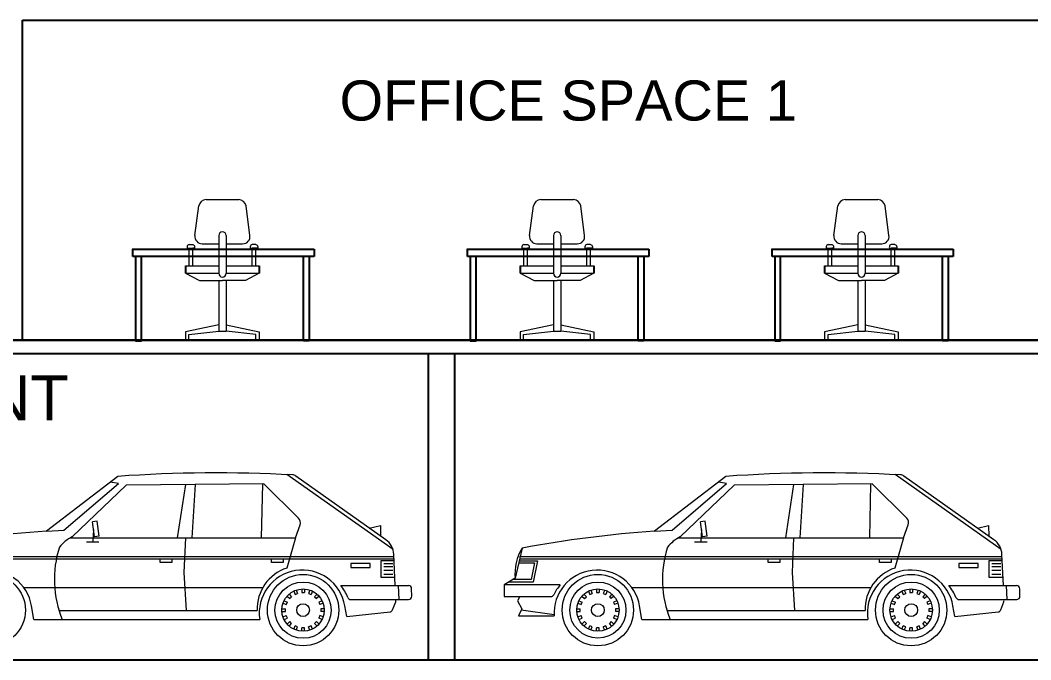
# Model space of a CAD drawing. Header units: millimetres. Extents: x 587797 to 2274247, y 1711 to 439204.
# Drawn here: x 998910 to 1010292, y 232989 to 240190 of the extents above; entities that cross this region are included whole.
import ezdxf

# ---------------------------------------------------------------- set-up
doc = ezdxf.new("R2010")
doc.units = ezdxf.units.MM
doc.layers.add('finiture', color=7, linetype='Continuous', lineweight=20)
doc.styles.get("Standard").update_dxf_attribs({"font": 'arial.ttf'})

msp = doc.modelspace()

# ---------------------------------------------------------------- linework, layer by layer
for p, q in [((998936.654, 240189.945, -583.672), (1001936.654, 240189.945, -583.672)), ((998936.654, 236589.945, -583.672), (998936.654, 240189.945, -583.672)), ((1001936.654, 240189.945, -583.672), (1011350.392, 240189.945, -583.672)), ((1000171.853, 237611.299, -1167.343), (1002221.542, 237611.299, -1167.343)), ((1000179.323, 237529.544, -1167.343), (1000179.323, 237611.299, -1167.343)), ((1002221.542, 237611.299, -1167.343), (1002221.542, 237529.544, -1167.343)), ((1003941.354, 237611.299, -1167.343), (1005991.042, 237611.299, -1167.343)), ((1003948.824, 237529.544, -1167.343), (1003948.824, 237611.299, -1167.343)), ((1005991.042, 237611.299, -1167.343), (1005991.042, 237529.544, -1167.343)), ((1007369.538, 237611.299, -1167.343), (1009419.226, 237611.299, -1167.343)), ((1007377.008, 237529.544, -1167.343), (1007377.008, 237611.299, -1167.343)), ((1009419.226, 237611.299, -1167.343), (1009419.226, 237529.544, -1167.343)), ((1002221.542, 237529.544, -1167.343), (1000179.323, 237529.544, -1167.343)), ((1000209.651, 237529.544, -1167.343), (1000209.651, 236578.777, -1167.343)), ((1000275.636, 236578.777, -1167.343), (1000275.636, 237529.544, -1167.343)), ((1002098.701, 236578.777, -1167.343), (1002098.701, 237529.544, -1167.343)), ((1002164.687, 237529.544, -1167.343), (1002164.687, 236578.777, -1167.343)), ((1005991.042, 237529.544, -1167.343), (1003948.824, 237529.544, -1167.343)), ((1003979.151, 237529.544, -1167.343), (1003979.151, 236578.777, -1167.343)), ((1004045.136, 236578.777, -1167.343), (1004045.136, 237529.544, -1167.343)), ((1005868.202, 236578.777, -1167.343), (1005868.202, 237529.544, -1167.343)), ((1005934.187, 237529.544, -1167.343), (1005934.187, 236578.777, -1167.343)), ((1009419.226, 237529.544, -1167.343), (1007377.008, 237529.544, -1167.343)), ((1007407.335, 237529.544, -1167.343), (1007407.335, 236578.777, -1167.343)), ((1007473.32, 236578.777, -1167.343), (1007473.32, 237529.544, -1167.343)), ((1009296.386, 236578.777, -1167.343), (1009296.386, 237529.544, -1167.343)), ((1009362.371, 237529.544, -1167.343), (1009362.371, 236578.777, -1167.343)), ((1000772.168, 237423.304, -1751.015), (1000772.168, 237340.304, -1751.015)), ((1001602.169, 237423.304, -1751.015), (1001602.169, 237340.304, -1751.015)), ((1004541.668, 237423.304, -1751.015), (1004541.668, 237340.304, -1751.015)), ((1005371.67, 237423.304, -1751.015), (1005371.67, 237340.304, -1751.015)), ((1007969.853, 237423.304, -1751.015), (1007969.853, 237340.304, -1751.015)), ((1008799.854, 237423.304, -1751.015), (1008799.854, 237340.304, -1751.015)), ((961454.571, 236589.03, -583.672), (1042054.571, 236589.03, -583.672)), ((961716.654, 236589.945, -583.672), (1041836.654, 236589.945, -583.672)), ((986786.654, 236589.945, -583.672), (1001786.654, 236589.945, -583.672)), ((1000209.651, 236578.777, -1167.343), (1000209.651, 236578.777, -1167.343)), ((1000209.651, 236578.777, -1167.343), (1000275.636, 236578.777, -1167.343)), ((1001936.654, 236589.945, -583.672), (1036936.654, 236589.945, -583.672)), ((1002164.687, 236578.777, -1167.343), (1002098.701, 236578.777, -1167.343)), ((1002164.687, 236578.777, -1167.343), (1002164.687, 236578.777, -1167.343)), ((1003979.151, 236578.777, -1167.343), (1003979.151, 236578.777, -1167.343)), ((1003979.151, 236578.777, -1167.343), (1004045.136, 236578.777, -1167.343)), ((1005934.187, 236578.777, -1167.343), (1005868.202, 236578.777, -1167.343)), ((1005934.187, 236578.777, -1167.343), (1005934.187, 236578.777, -1167.343)), ((1007407.335, 236578.777, -1167.343), (1007407.335, 236578.777, -1167.343)), ((1007407.335, 236578.777, -1167.343), (1007473.32, 236578.777, -1167.343)), ((1009362.371, 236578.777, -1167.343), (1009296.386, 236578.777, -1167.343)), ((1009362.371, 236578.777, -1167.343), (1009362.371, 236578.777, -1167.343)), ((961684.571, 236439.03, -583.672), (1042054.571, 236439.03, -583.672)), ((996506.09, 236439.03, -583.672), (1003506.09, 236439.03, -583.672)), ((1003506.09, 236439.03, -583.672), (1003506.09, 233589.03, -583.672)), ((1003506.09, 236439.03, -583.672), (1003506.09, 232989.047, -583.672)), ((1003806.09, 232989.047, -583.672), (1003806.09, 236439.03, -583.672)), ((957442.62, 232989.047, -583.672), (1042054.571, 232989.047, -583.672))]:
    msp.add_line(p, q)
at = {"layer": 'finiture', "linetype": 'Continuous'}
for p, q in [((1001003.903, 238170.305, -1751.015), (1001370.434, 238170.305, -1751.015)), ((1004773.404, 238170.305, -1751.015), (1005139.935, 238170.305, -1751.015)), ((1008201.588, 238170.305, -1751.015), (1008568.119, 238170.305, -1751.015)), ((1000877.278, 237766.296, -1751.015), (1000921.634, 238098.296, -1751.015)), ((1001497.06, 237766.296, -1751.015), (1001452.703, 238098.296, -1751.015)), ((1004646.778, 237766.296, -1751.015), (1004691.135, 238098.296, -1751.015)), ((1005266.56, 237766.296, -1751.015), (1005222.204, 238098.296, -1751.015)), ((1008074.962, 237766.296, -1751.015), (1008119.319, 238098.296, -1751.015)), ((1008694.744, 237766.296, -1751.015), (1008650.388, 238098.296, -1751.015)), ((1000810.924, 237663.545, -1751.015), (1000852.424, 237663.545, -1751.015)), ((1000959.547, 237672.304, -1751.015), (1001145.669, 237672.304, -1751.015)), ((1001145.669, 237766.296, -1751.015), (1001145.669, 237340.304, -1751.015)), ((1001228.669, 237766.296, -1751.015), (1001228.669, 237340.304, -1751.015)), ((1001228.669, 237672.304, -1751.015), (1001414.79, 237672.304, -1751.015)), ((1001563.413, 237663.545, -1751.015), (1001521.913, 237663.545, -1751.015)), ((1004580.425, 237663.545, -1751.015), (1004621.925, 237663.545, -1751.015)), ((1004729.047, 237672.304, -1751.015), (1004915.169, 237672.304, -1751.015)), ((1004915.169, 237766.296, -1751.015), (1004915.169, 237340.304, -1751.015)), ((1004998.169, 237766.296, -1751.015), (1004998.169, 237340.304, -1751.015)), ((1004998.169, 237672.304, -1751.015), (1005184.291, 237672.304, -1751.015)), ((1005332.913, 237663.545, -1751.015), (1005291.413, 237663.545, -1751.015)), ((1008008.609, 237663.545, -1751.015), (1008050.109, 237663.545, -1751.015)), ((1008157.231, 237672.304, -1751.015), (1008343.353, 237672.304, -1751.015)), ((1008343.353, 237766.296, -1751.015), (1008343.353, 237340.304, -1751.015)), ((1008426.353, 237766.296, -1751.015), (1008426.353, 237340.304, -1751.015)), ((1008426.353, 237672.304, -1751.015), (1008612.475, 237672.304, -1751.015)), ((1008761.097, 237663.545, -1751.015), (1008719.597, 237663.545, -1751.015)), ((1000789.948, 237622.045, -1751.015), (1000852.424, 237622.045, -1751.015)), ((1000810.924, 237423.304, -1751.015), (1000810.924, 237622.045, -1751.015)), ((1000852.424, 237423.304, -1751.015), (1000852.424, 237622.045, -1751.015)), ((1000873.401, 237622.045, -1751.015), (1000852.424, 237622.045, -1751.015)), ((1001500.936, 237622.045, -1751.015), (1001521.913, 237622.045, -1751.015)), ((1001584.39, 237622.045, -1751.015), (1001521.913, 237622.045, -1751.015)), ((1001521.913, 237423.304, -1751.015), (1001521.913, 237622.045, -1751.015)), ((1001563.413, 237423.304, -1751.015), (1001563.413, 237622.045, -1751.015)), ((1004559.448, 237622.045, -1751.015), (1004621.925, 237622.045, -1751.015)), ((1004580.425, 237423.304, -1751.015), (1004580.425, 237622.045, -1751.015)), ((1004621.925, 237423.304, -1751.015), (1004621.925, 237622.045, -1751.015)), ((1004642.902, 237622.045, -1751.015), (1004621.925, 237622.045, -1751.015)), ((1005270.436, 237622.045, -1751.015), (1005291.413, 237622.045, -1751.015)), ((1005353.89, 237622.045, -1751.015), (1005291.413, 237622.045, -1751.015)), ((1005291.413, 237423.304, -1751.015), (1005291.413, 237622.045, -1751.015)), ((1005332.913, 237423.304, -1751.015), (1005332.913, 237622.045, -1751.015)), ((1007987.632, 237622.045, -1751.015), (1008050.109, 237622.045, -1751.015)), ((1008008.609, 237423.304, -1751.015), (1008008.609, 237622.045, -1751.015)), ((1008050.109, 237423.304, -1751.015), (1008050.109, 237622.045, -1751.015)), ((1008071.086, 237622.045, -1751.015), (1008050.109, 237622.045, -1751.015)), ((1008698.621, 237622.045, -1751.015), (1008719.597, 237622.045, -1751.015)), ((1008782.074, 237622.045, -1751.015), (1008719.597, 237622.045, -1751.015)), ((1008719.597, 237423.304, -1751.015), (1008719.597, 237622.045, -1751.015)), ((1008761.097, 237423.304, -1751.015), (1008761.097, 237622.045, -1751.015)), ((1000772.168, 237423.304, -1751.015), (1001145.669, 237423.304, -1751.015)), ((1000772.168, 237340.304, -1751.015), (1000928.586, 237257.872, -1751.015)), ((1000772.168, 237340.304, -1751.015), (1001145.669, 237340.304, -1751.015)), ((1001228.669, 237423.304, -1751.015), (1001602.169, 237423.304, -1751.015)), ((1001228.669, 237340.304, -1751.015), (1001602.169, 237340.304, -1751.015)), ((1001602.169, 237340.304, -1751.015), (1001445.751, 237257.872, -1751.015)), ((1004541.668, 237423.304, -1751.015), (1004915.169, 237423.304, -1751.015)), ((1004541.668, 237340.304, -1751.015), (1004698.087, 237257.872, -1751.015)), ((1004541.668, 237340.304, -1751.015), (1004915.169, 237340.304, -1751.015)), ((1004998.169, 237423.304, -1751.015), (1005371.67, 237423.304, -1751.015)), ((1004998.169, 237340.304, -1751.015), (1005371.67, 237340.304, -1751.015)), ((1005371.67, 237340.304, -1751.015), (1005215.252, 237257.872, -1751.015)), ((1007969.853, 237423.304, -1751.015), (1008343.353, 237423.304, -1751.015)), ((1007969.853, 237340.304, -1751.015), (1008126.271, 237257.872, -1751.015)), ((1007969.853, 237340.304, -1751.015), (1008343.353, 237340.304, -1751.015)), ((1008426.353, 237423.304, -1751.015), (1008799.854, 237423.304, -1751.015)), ((1008426.353, 237340.304, -1751.015), (1008799.854, 237340.304, -1751.015)), ((1008799.854, 237340.304, -1751.015), (1008643.436, 237257.872, -1751.015)), ((1000928.586, 237257.872, -1751.015), (1001187.169, 237257.872, -1751.015)), ((1001145.669, 237257.872, -1751.015), (1001145.669, 236687.977, -1751.015)), ((1001445.751, 237257.872, -1751.015), (1001187.169, 237257.872, -1751.015)), ((1001228.669, 237257.872, -1751.015), (1001228.669, 236687.977, -1751.015)), ((1004698.087, 237257.872, -1751.015), (1004956.669, 237257.872, -1751.015)), ((1004915.169, 237257.872, -1751.015), (1004915.169, 236687.977, -1751.015)), ((1005215.252, 237257.872, -1751.015), (1004956.669, 237257.872, -1751.015)), ((1004998.169, 237257.872, -1751.015), (1004998.169, 236687.977, -1751.015)), ((1008126.271, 237257.872, -1751.015), (1008384.853, 237257.872, -1751.015)), ((1008343.353, 237257.872, -1751.015), (1008343.353, 236687.977, -1751.015)), ((1008643.436, 237257.872, -1751.015), (1008384.853, 237257.872, -1751.015)), ((1008426.353, 237257.872, -1751.015), (1008426.353, 236687.977, -1751.015)), ((1001145.669, 236759.647, -1751.015), (1000772.168, 236681.461, -1751.015)), ((1001228.669, 236759.647, -1751.015), (1001602.169, 236681.461, -1751.015)), ((1004915.169, 236759.647, -1751.015), (1004541.668, 236681.461, -1751.015)), ((1004998.169, 236759.647, -1751.015), (1005371.67, 236681.461, -1751.015)), ((1008343.353, 236759.647, -1751.015), (1007969.853, 236681.461, -1751.015)), ((1008426.353, 236759.647, -1751.015), (1008799.854, 236681.461, -1751.015)), ((1000772.168, 236681.461, -1751.015), (1000772.168, 236593.302, -1751.015)), ((1000810.12, 236651.056, -1751.015), (1001145.669, 236687.977, -1751.015)), ((1000810.12, 236593.302, -1751.015), (1000810.12, 236651.056, -1751.015)), ((1001145.669, 236687.977, -1751.015), (1001228.669, 236687.977, -1751.015)), ((1001564.217, 236651.056, -1751.015), (1001228.669, 236687.977, -1751.015)), ((1001564.217, 236593.302, -1751.015), (1001564.217, 236651.056, -1751.015)), ((1001602.169, 236681.461, -1751.015), (1001602.169, 236593.302, -1751.015)), ((1004541.668, 236681.461, -1751.015), (1004541.668, 236593.302, -1751.015)), ((1004579.621, 236651.056, -1751.015), (1004915.169, 236687.977, -1751.015)), ((1004579.621, 236593.302, -1751.015), (1004579.621, 236651.056, -1751.015)), ((1004915.169, 236687.977, -1751.015), (1004998.169, 236687.977, -1751.015)), ((1005333.717, 236651.056, -1751.015), (1004998.169, 236687.977, -1751.015)), ((1005333.717, 236593.302, -1751.015), (1005333.717, 236651.056, -1751.015)), ((1005371.67, 236681.461, -1751.015), (1005371.67, 236593.302, -1751.015)), ((1007969.853, 236681.461, -1751.015), (1007969.853, 236593.302, -1751.015)), ((1008007.805, 236651.056, -1751.015), (1008343.353, 236687.977, -1751.015)), ((1008007.805, 236593.302, -1751.015), (1008007.805, 236651.056, -1751.015)), ((1008343.353, 236687.977, -1751.015), (1008426.353, 236687.977, -1751.015)), ((1008761.901, 236651.056, -1751.015), (1008426.353, 236687.977, -1751.015)), ((1008761.901, 236593.302, -1751.015), (1008761.901, 236651.056, -1751.015)), ((1008799.854, 236681.461, -1751.015), (1008799.854, 236593.302, -1751.015)), ((1000772.168, 236593.302, -1751.015), (1000810.12, 236593.302, -1751.015)), ((1001564.217, 236593.302, -1751.015), (1001602.169, 236593.302, -1751.015)), ((1004541.668, 236593.302, -1751.015), (1004579.621, 236593.302, -1751.015)), ((1005333.717, 236593.302, -1751.015), (1005371.67, 236593.302, -1751.015)), ((1007969.853, 236593.302, -1751.015), (1008007.805, 236593.302, -1751.015)), ((1008761.901, 236593.302, -1751.015), (1008799.854, 236593.302, -1751.015))]:
    msp.add_line(p, q, dxfattribs=at)
at = {"layer": 'finiture'}
for p, q in [((1000009.451, 235053.945, -583.672), (999206.086, 234435.336, -583.672)), ((1003109.015, 234228.843, -583.672), (1001913.531, 235074.376, -583.672)), ((1003028.156, 234340.132, -583.672), (1002013.517, 235057.857, -583.672)), ((1006858.403, 235053.945, -583.672), (1006055.038, 234435.336, -583.672)), ((1009957.966, 234228.843, -583.672), (1008762.483, 235074.376, -583.672)), ((1009877.108, 234340.132, -583.672), (1008862.468, 235057.857, -583.672)), ((999402.145, 234450.117, -583.672), (1000015.537, 234975.26, -583.672)), ((1000103.351, 234956.567, -583.672), (999494.741, 234374.475, -583.672)), ((1000015.537, 234975.26, -583.672), (999924.68, 234988.736, -583.672)), ((1001654.437, 234970.478, -583.672), (1000103.351, 234956.567, -583.672)), ((1000770.214, 234962.653, -583.672), (1000678.922, 234360.999, -583.672)), ((1000880.198, 234963.523, -583.672), (1000841.508, 234360.999, -583.672)), ((1001639.222, 234970.478, -583.672), (1001624.441, 234360.999, -583.672)), ((1002044.817, 234583.141, -583.672), (1001654.437, 234970.478, -583.672)), ((1006251.097, 234450.117, -583.672), (1006864.489, 234975.26, -583.672)), ((1006952.303, 234956.567, -583.672), (1006343.693, 234374.475, -583.672)), ((1006864.489, 234975.26, -583.672), (1006773.632, 234988.736, -583.672)), ((1008503.389, 234970.478, -583.672), (1006952.303, 234956.567, -583.672)), ((1007619.165, 234962.653, -583.672), (1007527.874, 234360.999, -583.672)), ((1007729.15, 234963.523, -583.672), (1007690.46, 234360.999, -583.672)), ((1008488.173, 234970.478, -583.672), (1008473.393, 234360.999, -583.672)), ((1008893.768, 234583.141, -583.672), (1008503.389, 234970.478, -583.672)), ((999776.006, 234547.929, -583.672), (999723.404, 234540.973, -583.672)), ((999746.01, 234373.171, -583.672), (999723.404, 234540.973, -583.672)), ((999798.176, 234380.126, -583.672), (999776.006, 234547.929, -583.672)), ((1002010.474, 234360.999, -583.672), (1002061.771, 234509.239, -583.672)), ((1002840.792, 234472.722, -583.672), (1002968.165, 234500.544, -583.672)), ((1002968.165, 234500.544, -583.672), (1002968.6, 234382.3, -583.672)), ((1006624.958, 234547.929, -583.672), (1006572.356, 234540.973, -583.672)), ((1006594.962, 234373.171, -583.672), (1006572.356, 234540.973, -583.672)), ((1006647.128, 234380.126, -583.672), (1006624.958, 234547.929, -583.672)), ((1008859.425, 234360.999, -583.672), (1008910.723, 234509.239, -583.672)), ((1009689.743, 234472.722, -583.672), (1009817.117, 234500.544, -583.672)), ((1009817.117, 234500.544, -583.672), (1009817.551, 234382.3, -583.672)), ((999206.086, 234435.336, -583.672), (999402.145, 234450.117, -583.672)), ((999470.831, 234360.999, -583.672), (1002010.474, 234360.999, -583.672)), ((999734.707, 234457.072, -583.672), (999726.013, 234316.222, -583.672)), ((999798.176, 234380.126, -583.672), (999746.01, 234373.171, -583.672)), ((1000770.648, 234360.999, -583.672), (1000753.694, 233973.227, -583.672)), ((1002010.474, 234360.999, -583.672), (1001912.661, 234021.481, -583.672)), ((1002968.6, 234388.386, -583.672), (1002968.6, 234388.386, -583.672)), ((1006055.038, 234435.336, -583.672), (1006251.097, 234450.117, -583.672)), ((1006319.783, 234360.999, -583.672), (1008859.425, 234360.999, -583.672)), ((1006583.659, 234457.072, -583.672), (1006574.965, 234316.222, -583.672)), ((1006647.128, 234380.126, -583.672), (1006594.962, 234373.171, -583.672)), ((1007619.6, 234360.999, -583.672), (1007602.646, 233973.227, -583.672)), ((1008859.425, 234360.999, -583.672), (1008761.613, 234021.481, -583.672)), ((1009817.551, 234388.386, -583.672), (1009817.551, 234388.386, -583.672)), ((999655.588, 234316.222, -583.672), (999796.438, 234316.222, -583.672)), ((1004563.509, 234245.798, -583.672), (1004482.651, 233906.28, -583.672)), ((1006504.54, 234316.222, -583.672), (1006645.389, 234316.222, -583.672)), ((997685.865, 234150.594, -583.672), (1003119.448, 234150.594, -583.672)), ((1003133.794, 233824.552, -583.672), (1003118.144, 234175.373, -583.672)), ((1004534.817, 234150.594, -583.672), (1009968.4, 234150.594, -583.672)), ((1009982.746, 233824.552, -583.672), (1009967.096, 234175.373, -583.672)), ((997685.865, 234124.51, -583.672), (1003120.752, 234124.51, -583.672)), ((1000485.471, 234084.951, -583.672), (1000485.471, 234124.51, -583.672)), ((1000618.061, 234084.951, -583.672), (1000485.471, 234084.951, -583.672)), ((1000618.061, 234124.51, -583.672), (1000618.061, 234084.951, -583.672)), ((1001739.642, 234084.951, -583.672), (1001739.642, 234124.51, -583.672)), ((1001871.798, 234084.951, -583.672), (1001739.642, 234084.951, -583.672)), ((1001871.798, 234124.51, -583.672), (1001871.798, 234084.951, -583.672)), ((1002849.486, 234074.083, -583.672), (1002631.691, 234074.083, -583.672)), ((1002631.691, 234074.083, -583.672), (1002631.691, 234027.567, -583.672)), ((1002631.691, 234027.567, -583.672), (1002849.921, 234027.567, -583.672)), ((1002849.921, 234027.567, -583.672), (1002849.486, 234074.083, -583.672)), ((1002970.338, 234101.905, -583.672), (1002970.338, 233919.756, -583.672)), ((1003121.621, 234101.905, -583.672), (1002970.338, 234101.905, -583.672)), ((1003004.681, 234074.083, -583.672), (1003104.667, 234074.083, -583.672)), ((1003004.681, 234038.001, -583.672), (1003104.667, 234038.001, -583.672)), ((1004524.384, 234080.603, -583.672), (1004702.185, 234080.603, -583.672)), ((1004530.035, 234104.513, -583.672), (1004736.963, 234104.513, -583.672)), ((1004534.817, 234124.51, -583.672), (1009969.704, 234124.51, -583.672)), ((1004702.185, 234080.603, -583.672), (1004664.364, 233893.673, -583.672)), ((1004736.963, 234104.513, -583.672), (1004688.708, 233862.373, -583.672)), ((1007334.423, 234084.951, -583.672), (1007334.423, 234124.51, -583.672)), ((1007467.013, 234084.951, -583.672), (1007334.423, 234084.951, -583.672)), ((1007467.013, 234124.51, -583.672), (1007467.013, 234084.951, -583.672)), ((1008588.594, 234084.951, -583.672), (1008588.594, 234124.51, -583.672)), ((1008720.749, 234084.951, -583.672), (1008588.594, 234084.951, -583.672)), ((1008720.749, 234124.51, -583.672), (1008720.749, 234084.951, -583.672)), ((1009698.438, 234074.083, -583.672), (1009480.642, 234074.083, -583.672)), ((1009480.642, 234074.083, -583.672), (1009480.642, 234027.567, -583.672)), ((1009480.642, 234027.567, -583.672), (1009698.872, 234027.567, -583.672)), ((1009698.872, 234027.567, -583.672), (1009698.438, 234074.083, -583.672)), ((1009819.29, 234101.905, -583.672), (1009819.29, 233919.756, -583.672)), ((1009970.573, 234101.905, -583.672), (1009819.29, 234101.905, -583.672)), ((1009853.633, 234074.083, -583.672), (1009953.619, 234074.083, -583.672)), ((1009853.633, 234038.001, -583.672), (1009953.619, 234038.001, -583.672)), ((1000753.694, 233973.227, -583.672), (1000779.777, 233543.722, -583.672)), ((1002970.338, 233919.756, -583.672), (1003129.881, 233919.756, -583.672)), ((1003004.681, 233997.572, -583.672), (1003104.667, 233997.572, -583.672)), ((1003004.681, 233951.926, -583.672), (1003104.667, 233951.926, -583.672)), ((1004482.651, 233906.28, -583.672), (1004358.755, 233832.377, -583.672)), ((1007602.646, 233973.227, -583.672), (1007628.729, 233543.722, -583.672)), ((1009819.29, 233919.756, -583.672), (1009978.833, 233919.756, -583.672)), ((1009853.633, 233997.572, -583.672), (1009953.619, 233997.572, -583.672)), ((1009853.633, 233951.926, -583.672), (1009953.619, 233951.926, -583.672)), ((998948.296, 233802.816, -583.672), (1001642.265, 233802.816, -583.672)), ((1002519.967, 233824.552, -583.672), (1003282.903, 233824.552, -583.672)), ((1003177.266, 233668.053, -583.672), (1003170.31, 233824.552, -583.672)), ((1003320.289, 233704.135, -583.672), (1003318.55, 233789.34, -583.672)), ((1004992.144, 233832.377, -583.672), (1004358.755, 233832.377, -583.672)), ((1004358.755, 233832.377, -583.672), (1004358.755, 233699.787, -583.672)), ((1004688.708, 233862.373, -583.672), (1004409.617, 233862.373, -583.672)), ((1004664.364, 233893.673, -583.672), (1004461.784, 233893.673, -583.672)), ((1005797.248, 233802.816, -583.672), (1008491.216, 233802.816, -583.672)), ((1009368.919, 233824.552, -583.672), (1010131.855, 233824.552, -583.672)), ((1010026.218, 233668.053, -583.672), (1010019.262, 233824.552, -583.672)), ((1010169.241, 233704.135, -583.672), (1010167.502, 233789.34, -583.672)), ((1001916.574, 233706.308, -583.672), (1001944.831, 233678.051, -583.672)), ((1001937.875, 233727.61, -583.672), (1001966.132, 233699.353, -583.672)), ((1001944.831, 233678.051, -583.672), (1001966.132, 233699.353, -583.672)), ((1001990.476, 233762.822, -583.672), (1002005.692, 233725.871, -583.672)), ((1002005.692, 233725.871, -583.672), (1002033.949, 233737.173, -583.672)), ((1002018.299, 233774.125, -583.672), (1002033.949, 233737.173, -583.672)), ((1002080.464, 233786.732, -583.672), (1002080.464, 233746.737, -583.672)), ((1002080.464, 233746.737, -583.672), (1002110.894, 233746.737, -583.672)), ((1002110.894, 233786.732, -583.672), (1002110.894, 233746.737, -583.672)), ((1002173.059, 233774.125, -583.672), (1002157.844, 233737.173, -583.672)), ((1002157.844, 233737.173, -583.672), (1002185.666, 233725.871, -583.672)), ((1002200.882, 233762.822, -583.672), (1002185.666, 233725.871, -583.672)), ((1002253.483, 233727.61, -583.672), (1002225.226, 233699.353, -583.672)), ((1002225.226, 233699.353, -583.672), (1002246.527, 233678.051, -583.672)), ((1002275.219, 233706.308, -583.672), (1002246.527, 233678.051, -583.672)), ((1004358.755, 233699.787, -583.672), (1004886.507, 233699.787, -583.672)), ((1004535.687, 233699.787, -583.672), (1004511.342, 233654.576, -583.672)), ((1005236.457, 233706.308, -583.672), (1005264.714, 233678.051, -583.672)), ((1005257.759, 233727.61, -583.672), (1005286.016, 233699.353, -583.672)), ((1005264.714, 233678.051, -583.672), (1005286.016, 233699.353, -583.672)), ((1005310.36, 233762.822, -583.672), (1005325.575, 233725.871, -583.672)), ((1005325.575, 233725.871, -583.672), (1005353.397, 233737.173, -583.672)), ((1005338.182, 233774.125, -583.672), (1005353.397, 233737.173, -583.672)), ((1005400.347, 233786.732, -583.672), (1005400.347, 233746.737, -583.672)), ((1005400.347, 233746.737, -583.672), (1005430.778, 233746.737, -583.672)), ((1005430.778, 233786.732, -583.672), (1005430.778, 233746.737, -583.672)), ((1005492.943, 233774.125, -583.672), (1005477.293, 233737.173, -583.672)), ((1005477.293, 233737.173, -583.672), (1005505.55, 233725.871, -583.672)), ((1005520.765, 233762.822, -583.672), (1005505.55, 233725.871, -583.672)), ((1005573.366, 233727.61, -583.672), (1005545.11, 233699.353, -583.672)), ((1005545.11, 233699.353, -583.672), (1005566.411, 233678.051, -583.672)), ((1005594.668, 233706.308, -583.672), (1005566.411, 233678.051, -583.672)), ((1008765.526, 233706.308, -583.672), (1008793.783, 233678.051, -583.672)), ((1008786.827, 233727.61, -583.672), (1008815.084, 233699.353, -583.672)), ((1008793.783, 233678.051, -583.672), (1008815.084, 233699.353, -583.672)), ((1008839.428, 233762.822, -583.672), (1008854.644, 233725.871, -583.672)), ((1008854.644, 233725.871, -583.672), (1008882.9, 233737.173, -583.672)), ((1008867.25, 233774.125, -583.672), (1008882.9, 233737.173, -583.672)), ((1008929.416, 233786.732, -583.672), (1008929.416, 233746.737, -583.672)), ((1008929.416, 233746.737, -583.672), (1008959.846, 233746.737, -583.672)), ((1008959.846, 233786.732, -583.672), (1008959.846, 233746.737, -583.672)), ((1009022.011, 233774.125, -583.672), (1009006.796, 233737.173, -583.672)), ((1009006.796, 233737.173, -583.672), (1009034.618, 233725.871, -583.672)), ((1009049.833, 233762.822, -583.672), (1009034.618, 233725.871, -583.672)), ((1009102.435, 233727.61, -583.672), (1009074.178, 233699.353, -583.672)), ((1009074.178, 233699.353, -583.672), (1009095.479, 233678.051, -583.672)), ((1009124.171, 233706.308, -583.672), (1009095.479, 233678.051, -583.672)), ((999063.497, 233441.128, -583.672), (999037.414, 233594.585, -583.672)), ((1001857.452, 233563.285, -583.672), (1001897.446, 233563.285, -583.672)), ((1001869.624, 233625.45, -583.672), (1001906.575, 233610.235, -583.672)), ((1001881.361, 233653.272, -583.672), (1001918.313, 233638.057, -583.672)), ((1001897.446, 233533.289, -583.672), (1001897.446, 233563.285, -583.672)), ((1001906.575, 233610.235, -583.672), (1001918.313, 233638.057, -583.672)), ((1002309.997, 233653.272, -583.672), (1002273.045, 233638.057, -583.672)), ((1002273.045, 233638.057, -583.672), (1002284.783, 233610.235, -583.672)), ((1002321.734, 233625.45, -583.672), (1002284.783, 233610.235, -583.672)), ((1002293.912, 233563.285, -583.672), (1002293.912, 233533.289, -583.672)), ((1002334.341, 233563.285, -583.672), (1002293.912, 233563.285, -583.672)), ((1002586.914, 233475.471, -583.672), (1002566.482, 233594.585, -583.672)), ((1002632.56, 233668.053, -583.672), (1003284.642, 233668.053, -583.672)), ((1003104.233, 233551.113, -583.672), (1003139.01, 233642.404, -583.672)), ((1003141.184, 233656.75, -583.672), (1003140.749, 233668.053, -583.672)), ((1004511.342, 233654.576, -583.672), (1004558.727, 233563.72, -583.672)), ((1004558.727, 233563.72, -583.672), (1004520.906, 233484.166, -583.672)), ((1005177.335, 233563.285, -583.672), (1005217.33, 233563.285, -583.672)), ((1005189.508, 233625.45, -583.672), (1005226.459, 233610.235, -583.672)), ((1005201.245, 233653.272, -583.672), (1005238.196, 233638.057, -583.672)), ((1005217.33, 233533.289, -583.672), (1005217.33, 233563.285, -583.672)), ((1005226.459, 233610.235, -583.672), (1005238.196, 233638.057, -583.672)), ((1005629.88, 233653.272, -583.672), (1005592.929, 233638.057, -583.672)), ((1005592.929, 233638.057, -583.672), (1005604.666, 233610.235, -583.672)), ((1005641.618, 233625.45, -583.672), (1005604.666, 233610.235, -583.672)), ((1005653.79, 233563.285, -583.672), (1005613.796, 233563.285, -583.672)), ((1005613.796, 233563.285, -583.672), (1005613.796, 233533.289, -583.672)), ((1005912.449, 233441.128, -583.672), (1005886.366, 233594.585, -583.672)), ((1008706.404, 233563.285, -583.672), (1008746.398, 233563.285, -583.672)), ((1008718.576, 233625.45, -583.672), (1008755.527, 233610.235, -583.672)), ((1008730.313, 233653.272, -583.672), (1008767.265, 233638.057, -583.672)), ((1008746.398, 233533.289, -583.672), (1008746.398, 233563.285, -583.672)), ((1008755.527, 233610.235, -583.672), (1008767.265, 233638.057, -583.672)), ((1009158.948, 233653.272, -583.672), (1009121.997, 233638.057, -583.672)), ((1009121.997, 233638.057, -583.672), (1009133.735, 233610.235, -583.672)), ((1009170.686, 233625.45, -583.672), (1009133.735, 233610.235, -583.672)), ((1009142.864, 233563.285, -583.672), (1009142.864, 233533.289, -583.672)), ((1009183.293, 233563.285, -583.672), (1009142.864, 233563.285, -583.672)), ((1009435.866, 233475.471, -583.672), (1009415.434, 233594.585, -583.672)), ((1009481.512, 233668.053, -583.672), (1010133.594, 233668.053, -583.672)), ((1009953.184, 233551.113, -583.672), (1009987.962, 233642.404, -583.672)), ((1009990.136, 233656.75, -583.672), (1009989.701, 233668.053, -583.672)), ((999345.632, 233543.722, -583.672), (1001577.926, 233543.722, -583.672)), ((1001857.452, 233533.289, -583.672), (1001897.446, 233533.289, -583.672)), ((1001869.624, 233471.124, -583.672), (1001906.575, 233486.339, -583.672)), ((1001881.361, 233442.867, -583.672), (1001918.313, 233458.517, -583.672)), ((1001918.313, 233458.517, -583.672), (1001906.575, 233486.339, -583.672)), ((1002284.783, 233486.339, -583.672), (1002273.045, 233458.517, -583.672)), ((1002309.997, 233442.867, -583.672), (1002273.045, 233458.517, -583.672)), ((1002321.734, 233471.124, -583.672), (1002284.783, 233486.339, -583.672)), ((1002334.341, 233533.289, -583.672), (1002293.912, 233533.289, -583.672)), ((1002586.914, 233475.471, -583.672), (1003074.672, 233528.072, -583.672)), ((1004520.906, 233484.166, -583.672), (1004922.589, 233484.166, -583.672)), ((1004922.154, 233493.73, -583.672), (1004551.337, 233548.07, -583.672)), ((1005177.335, 233533.289, -583.672), (1005217.33, 233533.289, -583.672)), ((1005189.508, 233471.124, -583.672), (1005226.459, 233486.339, -583.672)), ((1005201.245, 233442.867, -583.672), (1005238.196, 233458.517, -583.672)), ((1005238.196, 233458.517, -583.672), (1005226.459, 233486.339, -583.672)), ((1005604.666, 233486.339, -583.672), (1005592.929, 233458.517, -583.672)), ((1005629.88, 233442.867, -583.672), (1005592.929, 233458.517, -583.672)), ((1005641.618, 233471.124, -583.672), (1005604.666, 233486.339, -583.672)), ((1005653.79, 233533.289, -583.672), (1005613.796, 233533.289, -583.672)), ((1006194.583, 233543.722, -583.672), (1008426.878, 233543.722, -583.672)), ((1008706.404, 233533.289, -583.672), (1008746.398, 233533.289, -583.672)), ((1008718.576, 233471.124, -583.672), (1008755.527, 233486.339, -583.672)), ((1008730.313, 233442.867, -583.672), (1008767.265, 233458.517, -583.672)), ((1008767.265, 233458.517, -583.672), (1008755.527, 233486.339, -583.672)), ((1009133.735, 233486.339, -583.672), (1009121.997, 233458.517, -583.672)), ((1009158.948, 233442.867, -583.672), (1009121.997, 233458.517, -583.672)), ((1009170.686, 233471.124, -583.672), (1009133.735, 233486.339, -583.672)), ((1009183.293, 233533.289, -583.672), (1009142.864, 233533.289, -583.672)), ((1009435.866, 233475.471, -583.672), (1009923.623, 233528.072, -583.672)), ((999063.497, 233441.128, -583.672), (1001607.052, 233441.128, -583.672)), ((1001916.574, 233390.266, -583.672), (1001944.831, 233418.523, -583.672)), ((1001937.875, 233368.964, -583.672), (1001966.132, 233397.221, -583.672)), ((1001966.132, 233397.221, -583.672), (1001944.831, 233418.523, -583.672)), ((1001990.476, 233333.752, -583.672), (1002005.692, 233370.703, -583.672)), ((1002033.949, 233359.401, -583.672), (1002005.692, 233370.703, -583.672)), ((1002018.299, 233322.449, -583.672), (1002033.949, 233359.401, -583.672)), ((1002110.894, 233349.837, -583.672), (1002080.464, 233349.837, -583.672)), ((1002080.464, 233309.842, -583.672), (1002080.464, 233349.837, -583.672)), ((1002110.894, 233309.842, -583.672), (1002110.894, 233349.837, -583.672)), ((1002185.666, 233370.703, -583.672), (1002157.844, 233359.401, -583.672)), ((1002173.059, 233322.449, -583.672), (1002157.844, 233359.401, -583.672)), ((1002200.882, 233333.752, -583.672), (1002185.666, 233370.703, -583.672)), ((1002246.527, 233418.523, -583.672), (1002225.226, 233397.221, -583.672)), ((1002253.483, 233368.964, -583.672), (1002225.226, 233397.221, -583.672)), ((1002275.219, 233390.266, -583.672), (1002246.527, 233418.523, -583.672)), ((1005236.457, 233390.266, -583.672), (1005264.714, 233418.523, -583.672)), ((1005257.759, 233368.964, -583.672), (1005286.016, 233397.221, -583.672)), ((1005286.016, 233397.221, -583.672), (1005264.714, 233418.523, -583.672)), ((1005310.36, 233333.752, -583.672), (1005325.575, 233370.703, -583.672)), ((1005353.397, 233359.401, -583.672), (1005325.575, 233370.703, -583.672)), ((1005338.182, 233322.449, -583.672), (1005353.397, 233359.401, -583.672)), ((1005400.347, 233309.842, -583.672), (1005400.347, 233349.837, -583.672)), ((1005430.778, 233349.837, -583.672), (1005400.347, 233349.837, -583.672)), ((1005430.778, 233309.842, -583.672), (1005430.778, 233349.837, -583.672)), ((1005505.55, 233370.703, -583.672), (1005477.293, 233359.401, -583.672)), ((1005492.943, 233322.449, -583.672), (1005477.293, 233359.401, -583.672)), ((1005520.765, 233333.752, -583.672), (1005505.55, 233370.703, -583.672)), ((1005566.411, 233418.523, -583.672), (1005545.11, 233397.221, -583.672)), ((1005573.366, 233368.964, -583.672), (1005545.11, 233397.221, -583.672)), ((1005594.668, 233390.266, -583.672), (1005566.411, 233418.523, -583.672)), ((1005912.449, 233441.128, -583.672), (1008456.004, 233441.128, -583.672)), ((1008765.526, 233390.266, -583.672), (1008793.783, 233418.523, -583.672)), ((1008786.827, 233368.964, -583.672), (1008815.084, 233397.221, -583.672)), ((1008815.084, 233397.221, -583.672), (1008793.783, 233418.523, -583.672)), ((1008839.428, 233333.752, -583.672), (1008854.644, 233370.703, -583.672)), ((1008882.9, 233359.401, -583.672), (1008854.644, 233370.703, -583.672)), ((1008867.25, 233322.449, -583.672), (1008882.9, 233359.401, -583.672)), ((1008959.846, 233349.837, -583.672), (1008929.416, 233349.837, -583.672)), ((1008929.416, 233309.842, -583.672), (1008929.416, 233349.837, -583.672)), ((1008959.846, 233309.842, -583.672), (1008959.846, 233349.837, -583.672)), ((1009034.618, 233370.703, -583.672), (1009006.796, 233359.401, -583.672)), ((1009022.011, 233322.449, -583.672), (1009006.796, 233359.401, -583.672)), ((1009049.833, 233333.752, -583.672), (1009034.618, 233370.703, -583.672)), ((1009095.479, 233418.523, -583.672), (1009074.178, 233397.221, -583.672)), ((1009102.435, 233368.964, -583.672), (1009074.178, 233397.221, -583.672)), ((1009124.171, 233390.266, -583.672), (1009095.479, 233418.523, -583.672))]:
    msp.add_line(p, q, dxfattribs=at)
for centre, radius in [((998566.611, 233548.07, -583.672), 401.683), ((1002095.679, 233548.07, -583.672), 401.683), ((1005415.563, 233548.07, -583.672), 401.683), ((1008944.631, 233548.07, -583.672), 401.683), ((1002095.679, 233548.07, -583.672), 316.477), ((1005415.563, 233548.07, -583.672), 316.042), ((1008944.631, 233548.07, -583.672), 316.477), ((1002095.679, 233548.07, -583.672), 238.662), ((1002095.679, 233548.07, -583.672), 238.662), ((1005415.563, 233548.07, -583.672), 238.227), ((1008944.631, 233548.07, -583.672), 238.662), ((1008944.631, 233548.07, -583.672), 238.662), ((1002095.679, 233548.07, -583.672), 71.729), ((1005415.563, 233548.07, -583.672), 71.729), ((1008944.631, 233548.07, -583.672), 71.729)]:
    msp.add_circle(centre, radius, dxfattribs=at)
at = {"layer": 'finiture', "linetype": 'Continuous'}
for centre, radius, start, end in [((1001003.903, 238087.305, -1751.015), 83, 90, 172.3901404), ((1001370.434, 238087.305, -1751.015), 83, 7.6098596, 90), ((1004773.404, 238087.305, -1751.015), 83, 90, 172.3901404), ((1005139.935, 238087.305, -1751.015), 83, 7.6098596, 90), ((1008201.588, 238087.305, -1751.015), 83, 90, 172.3901404), ((1008568.119, 238087.305, -1751.015), 83, 7.6098596, 90), ((1001187.169, 237766.296, -1751.015), 41.5, 0, 180), ((1004956.669, 237766.296, -1751.015), 41.5, 0, 180), ((1008384.853, 237766.296, -1751.015), 41.5, 0, 180), ((1000959.547, 237755.304, -1751.015), 83, 172.3901404, 270), ((1001414.79, 237755.304, -1751.015), 83, 270, 7.6098596), ((1004729.047, 237755.304, -1751.015), 83, 172.3901404, 270), ((1005184.291, 237755.304, -1751.015), 83, 270, 7.6098596), ((1008157.231, 237755.304, -1751.015), 83, 172.3901404, 270), ((1008612.475, 237755.304, -1751.015), 83, 270, 7.6098596), ((1001187.169, 237340.304, -1751.015), 41.5, 180, 0), ((1004956.669, 237340.304, -1751.015), 41.5, 180, 0), ((1008384.853, 237340.304, -1751.015), 41.5, 180, 0)]:
    msp.add_arc(centre, radius, start, end, dxfattribs=at)
at = {"layer": 'finiture'}
for centre, radius, start, end in [((1001128.646, 219303.227, -583.672), 15790.431, 86.923409, 94.064423), ((1001971.797, 234998.368, -583.672), 72.66, 54.957775, 86.580475), ((1007977.598, 219303.227, -583.672), 15790.431, 86.923409, 94.064423), ((1008820.749, 234998.368, -583.672), 72.66, 54.957775, 86.580475), ((1001994.755, 234532.76, -583.672), 71.024, 340.659607, 45.181866), ((1008843.706, 234532.76, -583.672), 71.024, 340.659607, 45.181866), ((999993.452, 222275.958, -583.672), 12184.844, 93.704948, 100.779335), ((999711.308, 233961.849, -583.672), 466.006, 117.692719, 140.754425), ((1006842.403, 222275.958, -583.672), 12184.844, 93.704948, 100.779335), ((1006560.259, 233961.849, -583.672), 466.006, 117.692719, 140.754425), ((1000507.45, 233892.103, -583.672), 1213.112, 162.51123, 201.823593), ((1002907.76, 234167.421, -583.672), 210.534, 2.16463, 55.119839), ((1005044.736, 233951.803, -583.672), 563.926, 148.578156, 184.630249), ((1007356.402, 233892.103, -583.672), 1213.112, 162.51123, 201.823593), ((1009756.712, 234167.421, -583.672), 210.534, 2.16463, 55.119839), ((1002061.405, 233561.122, -583.672), 483.793, 107.905869, 182.061096), ((1008910.357, 233561.122, -583.672), 483.793, 107.905869, 182.061096), ((998558.571, 233512.792, -583.672), 485.778, 9.693307, 183.378372), ((1002087.539, 233513.034, -583.672), 485.837, 9.663206, 188.511276), ((1005407.523, 233512.792, -583.672), 485.778, 9.693307, 183.378372), ((1008936.491, 233513.034, -583.672), 485.837, 9.663206, 188.511276), ((1002143.749, 233510.439, -583.672), 490.109, 21.574547, 39.859261), ((1003282.163, 233788.154, -583.672), 36.406, 1.867292, 88.835602), ((1005338.253, 233525.522, -583.672), 462.549, 138.440201, 155.107117), ((1008992.701, 233510.439, -583.672), 490.109, 21.574547, 39.859261), ((1010131.115, 233788.154, -583.672), 36.406, 1.867292, 88.835602), ((1002632.314, 233703.14, -583.672), 35.088, 200.837372, 270.402069), ((1003285.385, 233702.968, -583.672), 34.923, 268.780579, 1.914377), ((1004886.316, 233735.628, -583.672), 35.841, 270.304718, 334.537354), ((1009481.266, 233703.14, -583.672), 35.088, 200.837372, 270.402069), ((1010134.337, 233702.968, -583.672), 34.923, 268.780579, 1.914377), ((1003102.026, 233655.346, -583.672), 39.184, 340.714569, 2.054153), ((1009950.977, 233655.346, -583.672), 39.184, 340.714569, 2.054153), ((1003069.98, 233564.576, -583.672), 36.803, 277.323486, 338.542725), ((1009918.932, 233564.576, -583.672), 36.803, 277.323486, 338.542725)]:
    msp.add_arc(centre, radius, start, end, dxfattribs=at)
at = {"layer": 'finiture', "linetype": 'Continuous'}
for points in [[(1000810.924, 237663.545, -1751.015), (1000797.028, 237658.104, -1751.015), (1000789.948, 237638.907, -1751.015), (1000789.948, 237622.045, -1751.015)], [(1000852.424, 237663.545, -1751.015), (1000866.321, 237658.104, -1751.015), (1000873.401, 237638.907, -1751.015), (1000873.401, 237622.045, -1751.015)], [(1001521.913, 237663.545, -1751.015), (1001508.016, 237658.104, -1751.015), (1001500.936, 237638.907, -1751.015), (1001500.936, 237622.045, -1751.015)], [(1001563.413, 237663.545, -1751.015), (1001577.309, 237658.104, -1751.015), (1001584.39, 237638.907, -1751.015), (1001584.39, 237622.045, -1751.015)], [(1004580.425, 237663.545, -1751.015), (1004566.528, 237658.104, -1751.015), (1004559.448, 237638.907, -1751.015), (1004559.448, 237622.045, -1751.015)], [(1004621.925, 237663.545, -1751.015), (1004635.821, 237658.104, -1751.015), (1004642.902, 237638.907, -1751.015), (1004642.902, 237622.045, -1751.015)], [(1005291.413, 237663.545, -1751.015), (1005277.517, 237658.104, -1751.015), (1005270.436, 237638.907, -1751.015), (1005270.436, 237622.045, -1751.015)], [(1005332.913, 237663.545, -1751.015), (1005346.81, 237658.104, -1751.015), (1005353.89, 237638.907, -1751.015), (1005353.89, 237622.045, -1751.015)], [(1008008.609, 237663.545, -1751.015), (1007994.713, 237658.104, -1751.015), (1007987.632, 237638.907, -1751.015), (1007987.632, 237622.045, -1751.015)], [(1008050.109, 237663.545, -1751.015), (1008064.006, 237658.104, -1751.015), (1008071.086, 237638.907, -1751.015), (1008071.086, 237622.045, -1751.015)], [(1008719.597, 237663.545, -1751.015), (1008705.701, 237658.104, -1751.015), (1008698.621, 237638.907, -1751.015), (1008698.621, 237622.045, -1751.015)], [(1008761.097, 237663.545, -1751.015), (1008774.994, 237658.104, -1751.015), (1008782.074, 237638.907, -1751.015), (1008782.074, 237622.045, -1751.015)]]:
    msp.add_spline(points, degree=3, dxfattribs=at)

# ---------------------------------------------------------------- texts
for s, height, p in [('OFFICE SPACE 1', 451.5, (1002506.637, 239060.332, -583.672)), ('BASEMENT', 507.0297, (995560.193, 235685.15, -583.672))]:
    msp.add_text(s, height=height).set_placement(p)

doc.saveas('drawing.dxf')
